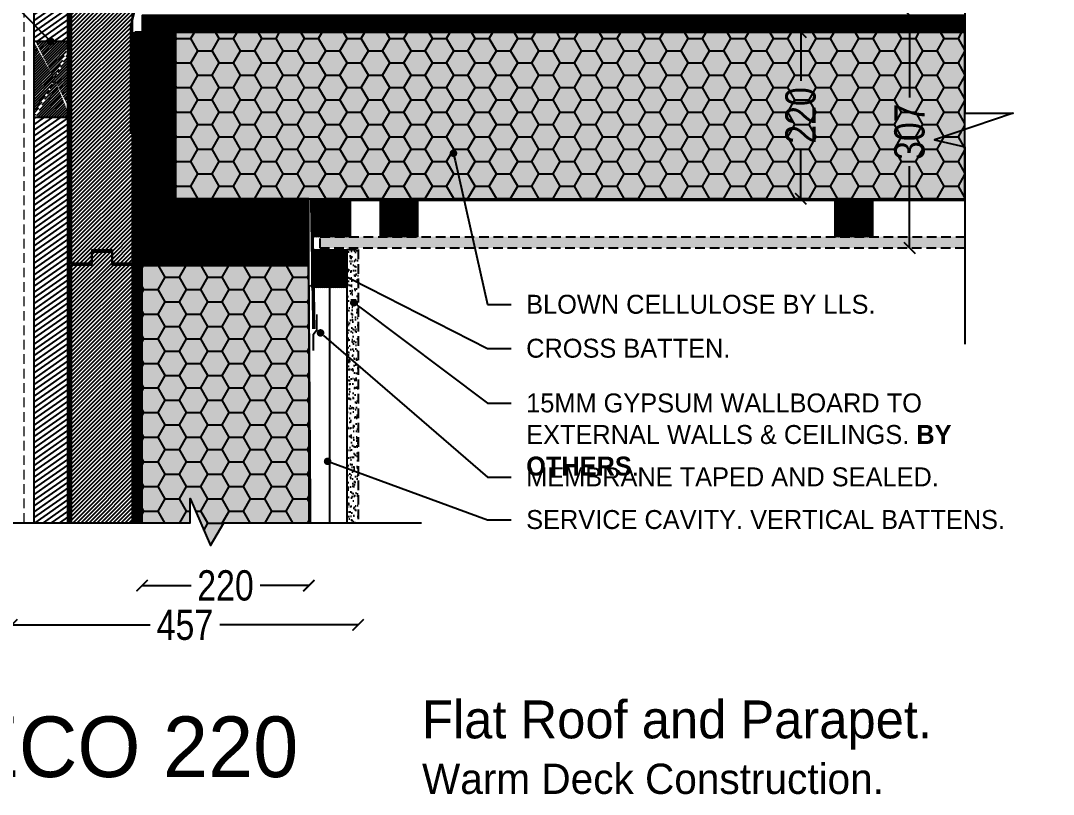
# Model space of a CAD drawing. Header units: millimetres. Extents: x -1562 to 49121, y -21091 to 0.
# Drawn here: x 40060 to 41422, y -12878 to -11857 of the extents above; entities that cross this region are included whole.
import ezdxf
from ezdxf import colors
from ezdxf.entities.mleader import LeaderData, LeaderLine
from ezdxf.math import Vec2, Vec3

# ---------------------------------------------------------------- set-up
doc = ezdxf.new("R2010")
doc.units = ezdxf.units.MM
doc.header["$MEASUREMENT"] = 0
for name, pattern in [('DASHED', [19.05, 12.7, -6.35]), ('HIDDEN', [0.375, 0.25, -0.125]), ('PHANTOM2', [1.25, 0.625, -0.125, 0.125, -0.125, 0.125, -0.125])]:
    doc.linetypes.add(name, pattern=pattern)
for name, color, linetype in [('-TSD Hatch', 8, 'Continuous'), ('007 BREATHER MEMBRANE', 152, 'Continuous'), ('A00002 Title Text', 2, 'Continuous'), ('A_Plasterboard by others', 11, 'DASHED'), ('G22_FLOORS', 2, 'Continuous'), ('G25_EXTERNAL WALLS', 40, 'Continuous'), ('H001_HATCH', 252, 'Continuous'), ('H002_HATCH COLOUR', 253, 'Continuous'), ('INSULATION', 11, 'Continuous'), ('LLS OSB', 8, 'Continuous'), ('LLS-Timber', 30, 'Continuous'), ('LLS_Dimensions', 6, 'Continuous'), ('LLS_Gutex Multitherm', 41, 'Continuous'), ('LLS_Membranes', 124, 'Continuous'), ('Roughings', 9, 'Continuous'), ('SA HATCH', 9, 'Continuous'), ('SA LIGHT', 200, 'Continuous')]:
    doc.layers.add(name, color=color, linetype=linetype)
doc.layers.add('Kit', color=40, linetype='Continuous', lineweight=15)
doc.layers.add('LLS_Text', color=6, linetype='Continuous', lineweight=15)
doc.layers.add('PDF2_Geometry', color=7, linetype='Continuous', true_color=0x5a5a5a)
doc.styles.add('ARIAL', font='arial.ttf', dxfattribs={"width": 0.8})
doc.styles.add('Century Gothic', font='GOTHIC.TTF')
doc.styles.add('GENERATED_STYLE_2', font='GOTHIC.TTF')
doc.linetypes.add('BATTING', pattern='A,0.0001,-0.1,[134,ltypeshp.shx,S=0.1,R=0,X=-0.1,Y=0],-0.2,[134,ltypeshp.shx,S=0.1,R=180,X=0.1,Y=0],-0.1', length=0.4001)
doc.dimstyles.new('PAUL 100', dxfattribs={"dimtxt": 100, "dimasz": 40, "dimexe": 0.18, "dimexo": 0.0625, "dimgap": 10, "dimtad": 0, "dimdec": 0, "dimzin": 0, "dimdsep": 46, "dimtxsty": 'ARIAL', "dimblk": 'ARCHTICK', "dimcen": 0.09, "dimse1": 1, "dimse2": 1, "dimclrd": 8, "dimclre": 8, "dimclrt": 256, "dimadec": 0, "dimazin": 0, "dimtfac": 1, "dimtdec": 0, "dimtofl": 0, "dimtmove": 0, "dimatfit": 3, "dimfxl": 1, "dimtolj": 1, "dimtzin": 0, "dimarcsym": 0})
pattern_1 = [(37.5, (-5963.375, -412.693), (-0.3149668, 9.6341188), [0, -7.6, 0, -8.5, 0, -8.125]), (7.5, (-5963.375, -412.693), (8.8488835, 14.1107303), [0, -4.1, 0, -6.85, 0, -2.625]), (327.5, (-5969.525, -412.693), (15.5707093, 0.0282953), [0, -2.5, 0, -9, 0, -11.75]), (317.5, (-5969.525, -412.693), (15.030633, 4.388378), [0, -1.25, 0, -5.9, 0, -6.75])]

# ---------------------------------------------------------------- blocks, each defined once
blk = doc.blocks.new('_Dot')
at = {"color": 0, "linetype": 'ByBlock', "lineweight": -2}
blk.add_line((-0.5, 0), (-1, 0), dxfattribs=at)
at = {"color": 0, "linetype": 'ByBlock', "const_width": 0.5}
blk.add_lwpolyline([(-0.25, 0, 1), (0.25, 0, 1)], format="xyb", close=True, dxfattribs=at)
blk = doc.blocks.new('_ArchTick')
at = {"color": 0, "linetype": 'ByBlock', "const_width": 0.15}
blk.add_lwpolyline([(-0.5, -0.5), (0.5, 0.5)], dxfattribs=at)
blk = doc.blocks.new('*D5')
at = {"layer": 'Defpoints', "color": 0, "linetype": 'ByBlock', "transparency": 16777216}
for p in [(40220.2, -12519.5), (40440.2, -12519.5), (40440.2, -12602.5)]:
    blk.add_point(p, dxfattribs=at)
at = {"layer": 'LLS_Dimensions', "color": 8, "linetype": 'ByBlock', "lineweight": -2, "transparency": 16777216}
for p, q in [((40220.2, -12602.5), (40284.7, -12602.5)), ((40440.2, -12602.5), (40375.8, -12602.5))]:
    blk.add_line(p, q, dxfattribs=at)
at = {"layer": 'LLS_Dimensions', "color": 8, "linetype": 'ByBlock', "lineweight": -2, "transparency": 16777216, "xscale": 15, "yscale": 15, "zscale": 15, "rotation": 180}
blk.add_blockref('_ArchTick', (40220.2, -12602.5), dxfattribs=at)
at = {"layer": 'LLS_Dimensions', "color": 8, "linetype": 'ByBlock', "lineweight": -2, "transparency": 16777216, "xscale": 15, "yscale": 15, "zscale": 15}
blk.add_blockref('_ArchTick', (40440.2, -12602.5), dxfattribs=at)
at = {"layer": 'LLS_Dimensions', "linetype": 'ByBlock', "transparency": 16777216, "insert": (40330.2, -12602.5), "char_height": 40, "attachment_point": 5, "style": 'ARIAL'}
blk.add_mtext('\\A1;220', dxfattribs=at)
blk = doc.blocks.new('*D6')
at = {"layer": 'Defpoints', "color": 0, "linetype": 'ByBlock', "transparency": 16777216}
for p in [(40048.2, -12519.5), (40505.1, -12519.5), (40048.2, -12654.4)]:
    blk.add_point(p, dxfattribs=at)
at = {"layer": 'LLS_Dimensions', "color": 8, "linetype": 'ByBlock', "lineweight": -2, "transparency": 16777216}
for p, q in [((40048.2, -12654.4), (40230.7, -12654.4)), ((40505.1, -12654.4), (40322.7, -12654.4))]:
    blk.add_line(p, q, dxfattribs=at)
at = {"layer": 'LLS_Dimensions', "color": 8, "linetype": 'ByBlock', "lineweight": -2, "transparency": 16777216, "xscale": 15, "yscale": 15, "zscale": 15, "rotation": 180}
blk.add_blockref('_ArchTick', (40048.2, -12654.4), dxfattribs=at)
at = {"layer": 'LLS_Dimensions', "color": 8, "linetype": 'ByBlock', "lineweight": -2, "transparency": 16777216, "xscale": 15, "yscale": 15, "zscale": 15}
blk.add_blockref('_ArchTick', (40505.1, -12654.4), dxfattribs=at)
at = {"layer": 'LLS_Dimensions', "linetype": 'ByBlock', "transparency": 16777216, "insert": (40276.7, -12654.4), "char_height": 40, "attachment_point": 5, "style": 'ARIAL'}
blk.add_mtext('\\A1;457', dxfattribs=at)
blk = doc.blocks.new('*D8')
at = {"layer": 'Defpoints', "color": 0, "linetype": 'ByBlock', "transparency": 16777216}
for p in [(41232.6, -11850), (41305.5, -11850), (41305.5, -12157)]:
    blk.add_point(p, dxfattribs=at)
at = {"layer": 'LLS_Dimensions', "color": 8, "linetype": 'ByBlock', "lineweight": -2, "transparency": 16777216}
for p, q in [((41232.6, -11850), (41232.6, -11958.2)), ((41232.6, -12157), (41232.6, -12048.9))]:
    blk.add_line(p, q, dxfattribs=at)
at = {"layer": 'LLS_Dimensions', "color": 8, "linetype": 'ByBlock', "lineweight": -2, "transparency": 16777216, "xscale": 15, "yscale": 15, "zscale": 15}
for p, rotation in [((41232.6, -11850), 90), ((41232.6, -12157), 270)]:
    blk.add_blockref('_ArchTick', p, dxfattribs=dict(at, rotation=rotation))
at = {"layer": 'LLS_Dimensions', "linetype": 'ByBlock', "transparency": 16777216, "insert": (41232.6, -12003.5), "char_height": 40, "attachment_point": 5, "rotation": 90, "style": 'ARIAL'}
blk.add_mtext('\\A1;307', dxfattribs=at)
blk = doc.blocks.new('*D11')
at = {"layer": 'Defpoints', "color": 0, "linetype": 'ByBlock', "transparency": 16777216}
for p in [(41305.5, -11872), (41088.9, -12092), (41305.5, -12092)]:
    blk.add_point(p, dxfattribs=at)
at = {"layer": 'LLS_Dimensions', "color": 8, "linetype": 'ByBlock', "lineweight": -2, "transparency": 16777216}
for p, q in [((41088.9, -11872), (41088.9, -11936.5)), ((41088.9, -12092), (41088.9, -12027.6))]:
    blk.add_line(p, q, dxfattribs=at)
at = {"layer": 'LLS_Dimensions', "color": 8, "linetype": 'ByBlock', "lineweight": -2, "transparency": 16777216, "xscale": 15, "yscale": 15, "zscale": 15}
for p, rotation in [((41088.9, -11872), 90), ((41088.9, -12092), 270)]:
    blk.add_blockref('_ArchTick', p, dxfattribs=dict(at, rotation=rotation))
at = {"layer": 'LLS_Dimensions', "linetype": 'ByBlock', "transparency": 16777216, "insert": (41088.9, -11982), "char_height": 40, "attachment_point": 5, "rotation": 90, "style": 'ARIAL'}
blk.add_mtext('\\A1;220', dxfattribs=at)

msp = doc.modelspace()

# ---------------------------------------------------------------- hatches: boundary and pattern name
at = {"layer": '-TSD Hatch'}
h = msp.add_hatch(dxfattribs=at)
h.set_pattern_fill('AR-SAND', color=256, scale=5)
h.set_pattern_definition(pattern_1)
h.paths.add_polyline_path([(41305.5, -12157), (41305.5, -12142), (40455.2, -12142), (40455.2, -12157), (40490.1, -12157)])
h = msp.add_hatch(dxfattribs=at)
h.set_pattern_fill('AR-SAND', color=256, scale=5)
h.set_pattern_definition(pattern_1)
h.paths.add_polyline_path([(40490.1, -12519.5), (40505.1, -12519.5), (40505.1, -12159.1), (40490.1, -12159.1)])
at = {"layer": 'H001_HATCH', "transparency": 33554549}
h = msp.add_hatch(dxfattribs=at)
h.set_pattern_fill('ANSI31', color=33, scale=30)
h.set_pattern_definition([(45, (167.7148, -5393.9027), (-2.65165043, 2.65165043), [])])
h.paths.add_polyline_path([(40207.2, -11273.1), (40127.2, -11273.1), (40127.2, -11593.3), (40153.9, -11593.3), (40153.9, -11576), (40180.6, -11576), (40180.6, -11593.3), (40207.2, -11593.3)])
h.paths.add_polyline_path([(40181.8, -11435.7, -1), (40176.8, -11435.7, -1)], flags=16)
h.paths.add_polyline_path([(40207.2, -11660.7, -0.414214), (40204.7, -11658.2, -0.414214), (40207.2, -11655.7), (40207.2, -11594.6), (40180.6, -11594.6), (40180.6, -11577.3), (40153.9, -11577.3), (40153.9, -11593.3), (40153.9, -11594.6), (40127.2, -11594.6), (40127.2, -12177.3), (40153.9, -12177.3), (40153.9, -12162), (40153.9, -12160), (40180.6, -12160), (40180.6, -12177.3), (40207.2, -12177.3)])
h.paths.add_polyline_path([(40207.2, -11267.1), (40127.2, -11267.1), (40127.2, -11273.1), (40207.2, -11273.1)])
h = msp.add_hatch(dxfattribs=at)
h.set_pattern_fill('ANSI31', color=33, scale=15)
h.set_pattern_definition([(45, (-5344.178, -749.4406), (-1.325825215, 1.325825215), [])])
h.paths.add_polyline_path([(41305.5, -11872), (41305.5, -11850), (40220.2, -11850), (40220.2, -11872)])
h = msp.add_hatch(dxfattribs=at)
h.set_pattern_fill('ANSI31', color=33, scale=15)
h.set_pattern_definition([(45, (-3431.7098, -1813.342), (-1.325825215, 1.325825215), [])])
h.paths.add_polyline_path([(40211.2, -11872), (40220.1, -11872), (40220.1, -11904), (40220.1, -11906.1), (40211.2, -11912.5)])
h.paths.add_polyline_path([(40211.2, -12519.5), (40220.2, -12519.5), (40220.2, -11906), (40211.2, -11912.5)])
h = msp.add_hatch(dxfattribs=at)
h.set_pattern_fill('ANSI31', color=33, scale=15, angle=90)
h.set_pattern_definition([(135, (30199.532, -56069.1256), (-1.325825215, -1.325825215), [])])
h.paths.add_polyline_path([(40220.2, -12092), (40264.2, -12092), (40242.2, -11982)])
h.paths.add_polyline_path([(40242.2, -11982), (40220.2, -11872), (40220.2, -12092)])
h.paths.add_polyline_path([(40264.2, -12092), (40264.2, -11872), (40242.2, -11982)])
h.paths.add_polyline_path([(40264.2, -11872), (40220.2, -11872), (40242.2, -11982)])
at = {"layer": 'H001_HATCH'}
h = msp.add_hatch(dxfattribs=at)
h.set_pattern_fill('HONEY', color=256, scale=150)
h.set_pattern_definition([(0, (-4368.815, 3854.276), (28.125, 16.2379763), [18.75, -37.5]), (120, (-4368.815, 3854.276), (-28.125, 16.2379763), [18.75, -37.5]), (60, (-4368.815, 3854.276), (6e-15, 32.4759526), [-37.5, 18.75])])
h.paths.add_polyline_path([(41305.5, -11872), (40264.2, -11872), (40264.2, -12092), (41305.5, -12092)])
at = {"layer": 'H001_HATCH', "true_color": 0xadddf7}
h = msp.add_hatch(dxfattribs=at)
h.set_pattern_fill('ANSI31', color=141)
h.paths.add_polyline_path([(41274.1, -12050.7), (41274.1, -11956.1), (41191.7, -11956.1), (41191.7, -12050.7)], flags=9)
h.paths.add_polyline_path([(41130.4, -12028.9), (41130.4, -11934.3), (41047.9, -11934.3), (41047.9, -12028.9)], flags=9)
h = msp.add_hatch(dxfattribs=at)
h.set_pattern_fill('ANSI31', color=141)
h.paths.add_polyline_path([(41274.1, -12050.7), (41274.1, -11956.1), (41191.7, -11956.1), (41191.7, -12050.7)], flags=9)
h.paths.add_polyline_path([(41130.4, -12028.9), (41130.4, -11934.3), (41047.9, -11934.3), (41047.9, -12028.9)], flags=9)
at = {"layer": 'H001_HATCH', "transparency": 33554549}
h = msp.add_hatch(dxfattribs=at)
h.set_pattern_fill('ANSI31', color=33, scale=15)
h.set_pattern_definition([(45, (-3756.8801, -2071.337), (-1.325825215, 1.325825215), [])])
h.paths.add_polyline_path([(40220.2, -12092), (40220.2, -12136), (40330.2, -12114)])
h.paths.add_polyline_path([(40330.2, -12114), (40440.2, -12092), (40220.2, -12092)])
h.paths.add_polyline_path([(40220.2, -12136), (40440.2, -12136), (40330.2, -12114)])
h.paths.add_polyline_path([(40440.2, -12136), (40440.2, -12092), (40330.2, -12114)])
h = msp.add_hatch(dxfattribs=at)
h.set_pattern_fill('ANSI31', color=33, scale=15)
h.set_pattern_definition([(45, (-3426.7103, -2060.3456), (-1.325825215, 1.325825215), [])])
h.paths.add_polyline_path([(40470.1, -12117), (40445.1, -12142), (40445.1, -12092)])
h.paths.add_polyline_path([(40495.1, -12142), (40495.1, -12142), (40445.1, -12142), (40449.1, -12138), (40470.1, -12117)])
h.paths.add_polyline_path([(40470.1, -12117), (40449.1, -12096), (40445.1, -12092), (40495.1, -12092), (40495.1, -12092)])
h.paths.add_polyline_path([(40495.1, -12142), (40470.1, -12117), (40495.1, -12092)])
h = msp.add_hatch(dxfattribs=at)
h.set_pattern_fill('ANSI31', color=33, scale=15)
h.set_pattern_definition([(45, (-3337.8401, -2060.3456), (-1.325825215, 1.325825215), [])])
h.paths.add_polyline_path([(40559, -12117), (40534, -12142), (40534, -12092)])
h.paths.add_polyline_path([(40584, -12142), (40584, -12142), (40534, -12142), (40538, -12138), (40559, -12117)])
h.paths.add_polyline_path([(40559, -12117), (40538, -12096), (40534, -12092), (40584, -12092), (40584, -12092)])
h.paths.add_polyline_path([(40584, -12142), (40559, -12117), (40584, -12092)])
h = msp.add_hatch(dxfattribs=at)
h.set_pattern_fill('ANSI31', color=33, scale=15)
h.set_pattern_definition([(45, (-2737.8401, -2060.3456), (-1.325825215, 1.325825215), [])])
h.paths.add_polyline_path([(41159, -12117), (41134, -12142), (41134, -12092)])
h.paths.add_polyline_path([(41184, -12142), (41184, -12142), (41134, -12142), (41138, -12138), (41159, -12117)])
h.paths.add_polyline_path([(41159, -12117), (41138, -12096), (41134, -12092), (41184, -12092), (41184, -12092)])
h.paths.add_polyline_path([(41184, -12142), (41159, -12117), (41184, -12092)])
h = msp.add_hatch(dxfattribs=at)
h.set_pattern_fill('ANSI31', color=33, scale=15)
h.set_pattern_definition([(45, (-3756.8801, -2115.337), (-1.325825215, 1.325825215), [])])
h.paths.add_polyline_path([(40220.2, -12136), (40220.2, -12180), (40330.2, -12158)])
h.paths.add_polyline_path([(40330.2, -12158), (40440.2, -12136), (40220.2, -12136)])
h.paths.add_polyline_path([(40220.2, -12180), (40440.2, -12180), (40330.2, -12158)])
h.paths.add_polyline_path([(40440.2, -12180), (40440.2, -12136), (40330.2, -12158)])
h = msp.add_hatch(dxfattribs=at)
h.set_pattern_fill('ANSI31', color=33, scale=30)
h.set_pattern_definition([(45, (0, -427), (-2.65165043, 2.65165043), [])])
h.paths.add_polyline_path([(40207.2, -12519.5), (40207.2, -12179.3), (40180.6, -12179.3), (40180.6, -12162), (40153.9, -12162), (40153.9, -12179.3), (40127.2, -12179.3), (40127.2, -12519.5)])
h = msp.add_hatch(dxfattribs=at)
h.set_pattern_fill('ANSI31', color=33, scale=15)
h.set_pattern_definition([(45, (-3431.7099, -2127.4489), (-1.325825215, 1.325825215), [])])
h.paths.add_polyline_path([(40465.1, -12184.1), (40444.1, -12209.1), (40444.1, -12163.1)])
h.paths.add_polyline_path([(40490.1, -12209.1), (40490.1, -12209.1), (40444.1, -12209.1), (40444.1, -12209.1), (40465.1, -12184.1)])
h.paths.add_polyline_path([(40465.1, -12184.1), (40444.1, -12163.1), (40444.1, -12159.1), (40490.1, -12159.1), (40490.1, -12159.1)])
h.paths.add_polyline_path([(40490.1, -12209.1), (40465.1, -12184.1), (40490.1, -12159.1)])
at = {"layer": 'H001_HATCH'}
h = msp.add_hatch(dxfattribs=at)
h.set_pattern_fill('HONEY', color=256, scale=150)
h.set_pattern_definition([(0, (-7252.413, -1494.723), (28.125, 16.2379763), [18.75, -37.5]), (120, (-7252.413, -1494.723), (-28.125, 16.2379763), [18.75, -37.5]), (60, (-7252.413, -1494.723), (6e-15, 32.4759526), [-37.5, 18.75])])
h.paths.add_polyline_path([(40220.2, -12519.5), (40283.4, -12519.5), (40283.4, -12487.7), (40310.2, -12549.5), (40327.9, -12519.5), (40440.1, -12519.5), (40440.1, -12506), (40440.1, -12456), (40440.2, -12456), (40440.1, -12180), (40220.2, -12180)])
at = {"layer": 'H002_HATCH COLOUR', "transparency": 33554526}
h = msp.add_hatch(color=155, dxfattribs=at)
h.dxf.hatch_style = 1
h.paths.add_polyline_path([(41305.5, -11872), (40264.2, -11872), (40264.2, -12092), (41305.5, -12092)])
at = {"layer": 'H002_HATCH COLOUR', "transparency": 33554554}
h = msp.add_hatch(dxfattribs=at)
h.set_pattern_fill('ANSI31', color=10, scale=20)
h.set_pattern_definition([(45, (-6044.493, -446.694), (-1.76776695, 1.76776695), [])])
h.paths.add_polyline_path([(40105.1, -11934.3), (40080.1, -11984.3), (40126.1, -11984.3), (40126.1, -11976.3)])
h.paths.add_polyline_path([(40122.2, -11892.3), (40105.1, -11934.3), (40122.2, -11976.3)])
h.paths.add_polyline_path([(40126.1, -11892.3), (40126.1, -11884.3), (40080.1, -11884.3), (40105.1, -11934.3)])
h.paths.add_polyline_path([(40077.3, -11884.3), (40077.3, -11984.3), (40105.1, -11934.3)])
at = {"layer": 'H002_HATCH COLOUR', "transparency": 33554526}
h = msp.add_hatch(color=155, dxfattribs=at)
h.dxf.hatch_style = 1
h.paths.add_polyline_path([(40220.2, -12519.5), (40283.4, -12519.5), (40283.4, -12487.7), (40310.2, -12549.5), (40327.9, -12519.5), (40440.1, -12519.5), (40440.1, -12506), (40440.1, -12456), (40440.2, -12456), (40440.1, -12180), (40220.2, -12180)])
at = {"layer": 'SA HATCH', "transparency": 33554483}
h = msp.add_hatch(dxfattribs=at)
h.set_pattern_fill('ANSI31', color=256, scale=50, angle=-10)
h.set_pattern_definition([(35, (-1173211.378, 520445.002), (-3.584852727, 5.119700277), [])])
h.paths.add_polyline_path([(40122.2, -11919.2), (40122.2, -11984.3), (40077.3, -11984.3), (40077.3, -11884.3), (40122.2, -11884.3), (40122.2, -11328.3), (40077.3, -11328.3), (40077.3, -12519.5), (40122.2, -12519.5)])

# ---------------------------------------------------------------- linework, layer by layer
at = {"layer": '007 BREATHER MEMBRANE', "linetype": 'HIDDEN', "ltscale": 50, "const_width": 2.5, "elevation": 0}
msp.add_lwpolyline([(40124.8, -11267.1), (40124.8, -12519.5)], dxfattribs=at)
at = {"layer": 'A_Plasterboard by others'}
msp.add_lwpolyline([(41305.5, -12157), (40455.2, -12157), (40455.2, -12142), (41305.5, -12142)], dxfattribs=at)
at = {"layer": 'A_Plasterboard by others', "elevation": 0}
msp.add_lwpolyline([(40490.1, -12159.1), (40505.1, -12159.1), (40505.1, -12519.5)], dxfattribs=at)
at = {"layer": 'G22_FLOORS'}
msp.add_lwpolyline([(41305.5, -11850), (40220.2, -11850), (40220.2, -11872), (41305.5, -11872)], dxfattribs=at)
at = {"layer": 'G25_EXTERNAL WALLS', "elevation": 0}
msp.add_lwpolyline([(40207.2, -11267.1), (40207.2, -12519.5)], dxfattribs=at)
at = {"layer": 'G25_EXTERNAL WALLS'}
for points in [[(40264.2, -12092), (40264.2, -11872), (40220.2, -11872), (40220.2, -12092)], [(40220.2, -12136), (40440.2, -12136), (40440.2, -12092), (40220.2, -12092)], [(40220.2, -12180), (40440.2, -12180), (40440.2, -12136), (40220.2, -12136)]]:
    msp.add_lwpolyline(points, close=True, dxfattribs=at)
at = {"layer": 'G25_EXTERNAL WALLS', "color": 8, "elevation": 0}
msp.add_lwpolyline([(40077.3, -11984.3), (40122.2, -11984.3), (40122.2, -11884.3), (40077.3, -11884.3)], close=True, dxfattribs=at)
at = {"layer": 'H001_HATCH', "color": 11}
for points in [[(41305.5, -11684.7), (41305.5, -11978.8), (41369.1, -11978.8), (41265.2, -12014.4), (41305.5, -12023.3), (41305.5, -12284)], [(40027.9, -12519.5), (40283.4, -12519.5), (40283.4, -12487.7), (40310.2, -12549.5), (40327.9, -12519.5), (40588.6, -12519.5)]]:
    msp.add_lwpolyline(points, dxfattribs=at)
at = {"layer": 'H001_HATCH'}
for points in [[(40264.2, -12092), (40220.2, -11872)], [(40220.2, -12092), (40264.2, -11872)], [(40220.2, -12136), (40440.2, -12092)], [(40220.2, -12092), (40440.2, -12136)], [(40220.2, -12180), (40440.2, -12136)], [(40220.2, -12136), (40440.2, -12180)]]:
    msp.add_lwpolyline(points, dxfattribs=at)
msp.add_lwpolyline([(40264.2, -12092), (41305.5, -12092), (41305.5, -11872), (40264.2, -11872)], close=True, dxfattribs=at)
at = {"layer": 'INSULATION', "linetype": 'BATTING', "ltscale": 55, "transparency": 33554483, "elevation": 0}
msp.add_lwpolyline([(40468, -12519.5), (40467.9, -12209.1)], dxfattribs=at)
at = {"layer": 'Kit', "lineweight": 5}
msp.add_lwpolyline([(40440.2, -12520.5), (40440.2, -12092), (40220.2, -12092), (40220.2, -12520.5)], dxfattribs=at)
at = {"layer": 'Kit', "color": 2, "lineweight": 5, "ltscale": 10}
for points in [[(40445.1, -12092), (40495.1, -12092), (40495.1, -12142), (40445.1, -12142)], [(40534, -12092), (40584, -12092), (40584, -12142), (40534, -12142)], [(41134, -12092), (41184, -12092), (41184, -12142), (41134, -12142)]]:
    msp.add_lwpolyline(points, close=True, dxfattribs=at)
at = {"layer": 'Kit', "color": 251, "lineweight": 5, "ltscale": 10}
for points in [[(40445.1, -12142), (40495.1, -12092)], [(40495.1, -12142), (40445.1, -12092)], [(40534, -12142), (40584, -12092)], [(40584, -12142), (40534, -12092)], [(41134, -12142), (41184, -12092)], [(41184, -12142), (41134, -12092)]]:
    msp.add_lwpolyline(points, dxfattribs=at)
at = {"layer": 'Kit', "color": 251, "lineweight": 5, "ltscale": 10, "elevation": 0}
for points in [[(40440.1, -12209.1), (40490.1, -12159.1)], [(40490.1, -12209.1), (40444.1, -12159.1)]]:
    msp.add_lwpolyline(points, dxfattribs=at)
at = {"layer": 'Kit', "color": 2, "lineweight": 5, "ltscale": 10, "elevation": 0}
msp.add_lwpolyline([(40444.1, -12159.1), (40490.1, -12159.1), (40490.1, -12209.1), (40444.1, -12209.1)], close=True, dxfattribs=at)
at = {"layer": 'LLS OSB'}
msp.add_lwpolyline([(40220.2, -12519.5), (40220.2, -11872), (40211.2, -11872), (40211.2, -12519.5)], dxfattribs=at)
at = {"layer": 'LLS-Timber'}
msp.add_lwpolyline([(41305.5, -11872), (40264.2, -11872), (40264.2, -12092), (41305.5, -12092)], dxfattribs=at)
at = {"layer": 'LLS_Gutex Multitherm', "elevation": 0}
for points in [[(40153.9, -11577.3), (40180.6, -11577.3), (40180.6, -11594.6), (40207.2, -11594.6), (40207.2, -12177.3), (40180.6, -12177.3), (40180.6, -12160), (40153.9, -12160), (40153.9, -12177.3), (40127.2, -12177.3), (40127.2, -11594.6), (40153.9, -11594.6), (40153.9, -11577.3)], [(40127.2, -12519.5), (40127.2, -12179.3), (40153.9, -12179.3), (40153.9, -12162)], [(40153.9, -12162), (40180.6, -12162), (40180.6, -12179.3), (40207.2, -12179.3), (40207.2, -12519.5)]]:
    msp.add_lwpolyline(points, dxfattribs=at)
at = {"layer": 'LLS_Membranes', "color": 242, "linetype": 'PHANTOM2', "ltscale": 40, "true_color": 0xcd2027, "const_width": 3, "elevation": 0}
msp.add_lwpolyline([(40074.7, -11265.6), (40209.2, -11265.6), (40209.2, -11847.8), (40205.2, -11864), (40205.2, -12006.7)], dxfattribs=at)
at = {"layer": 'LLS_Membranes', "color": 11, "elevation": 0}
msp.add_lwpolyline([(40122.2, -11267.1), (40122.2, -12519.5)], dxfattribs=at)
at = {"layer": 'LLS_Membranes', "color": 242, "linetype": 'PHANTOM2', "ltscale": 40, "true_color": 0xcd2027, "const_width": 3}
msp.add_lwpolyline([(40209.7, -11872), (40209.7, -12519.5)], dxfattribs=at)
at = {"layer": 'LLS_Membranes', "color": 215, "linetype": 'DASHED', "true_color": 0xa953a0, "const_width": 3}
msp.add_lwpolyline([(40446, -12263.7), (40443.1, -12093.8), (41305.5, -12093.8)], dxfattribs=at)
at = {"layer": 'LLS_Membranes', "linetype": 'DASHED', "const_width": 3}
msp.add_lwpolyline([(40439.2, -12098), (40442.1, -12519.5)], dxfattribs=at)
at = {"layer": 'LLS_Membranes', "color": 8, "linetype": 'ByBlock'}
msp.add_lwpolyline([(40448, -12263.7), (40445.1, -12098)], dxfattribs=at)
at = {"layer": 'LLS_Membranes', "color": 152, "linetype": 'DASHED', "ltscale": 2, "true_color": 0x2776bb, "const_width": 2.5}
msp.add_lwpolyline([(40446.1, -12292.6), (40446.1, -12271), (40450.7, -12265.1), (40450.7, -12244.3)], dxfattribs=at)
at = {"layer": 'PDF2_Geometry', "color": 8, "linetype": 'DASHED', "lineweight": 9, "transparency": 33554687, "elevation": -29.6}
msp.add_lwpolyline([(40064.8, -12519.5), (40064.8, -11267.1)], dxfattribs=at)
at = {"layer": 'Roughings', "color": 8, "ltscale": 10, "elevation": 0}
msp.add_lwpolyline([(40490.1, -12159.1), (40490.1, -12519.5)], dxfattribs=at)
at = {"layer": 'SA LIGHT', "transparency": 33554687, "elevation": 0}
for points in [[(40122.2, -12519.5), (40122.2, -11267.1)], [(40122.2, -11328.3), (40077.3, -11328.3), (40077.3, -12519.5)]]:
    msp.add_lwpolyline(points, dxfattribs=at)

# ---------------------------------------------------------------- texts
at = {"layer": 'A00002 Title Text', "color": 1, "linetype": 'Continuous', "lineweight": 18, "insert": (40589.4, -12754.1, 0), "char_height": 40, "width": 1496.098, "attachment_point": 1, "style": 'GENERATED_STYLE_2'}
msp.add_mtext('{\\H1.25x;Flat Roof and Parapet. \\P}Warm Deck Construction.', dxfattribs=at)
at = {"layer": 'A00002 Title Text', "color": 6, "linetype": 'Continuous', "lineweight": 18, "insert": (39986.2, -12815.8, 0), "char_height": 80, "width": 699.622, "attachment_point": 4, "line_spacing_factor": 0.976119, "style": 'GENERATED_STYLE_2'}
msp.add_mtext('ECO 220', dxfattribs=at)

# ---------------------------------------------------------------- dimensions: what is measured, and where the dimension line sits
at = {"layer": 'LLS_Dimensions', "linetype": 'ByBlock'}
for base, p1, p2, picture, middle in [((41232.6, -11850), (41305.5, -12157), (41305.5, -11850), '*D8', (41232.6, -12003.5)), ((41088.9, -12092), (41305.5, -11872), (41305.5, -12092), '*D11', (41088.9, -11982))]:
    dim = msp.add_linear_dim(base=base, p1=p1, p2=p2, angle=90, dimstyle='PAUL 100', override={"dimtxt": 40, "dimasz": 15, "dimtmove": 1}, dxfattribs=at)
    dim.commit()
    dim.dimension.update_dxf_attribs({"geometry": picture, "text_midpoint": middle})
for base, p1, p2, picture, middle in [((40048.2, -12654.4), (40505.1, -12519.5), (40048.2, -12519.5), '*D6', (40276.7, -12654.4)), ((40440.2, -12602.5), (40220.2, -12519.5), (40440.2, -12519.5), '*D5', (40330.2, -12602.5))]:
    dim = msp.add_linear_dim(base=base, p1=p1, p2=p2, dimstyle='PAUL 100', override={"dimtxt": 40, "dimasz": 15, "dimtmove": 1}, dxfattribs=at)
    dim.commit()
    dim.dimension.update_dxf_attribs({"geometry": picture, "text_midpoint": middle})

# ---------------------------------------------------------------- leaders
at = {"layer": 'LLS_Text'}
ml = msp.add_multileader_mtext('Standard', dxfattribs=at)
ml.set_content('Cavity Barrier.', color=256, style='Century Gothic')
ml.set_leader_properties(color=11)
ml.set_arrow_properties(name='DOT')
ml.build(insert=Vec2(0, 0))
ml.multileader.update_dxf_attribs({"dogleg_length": 50, "arrow_head_size": 10})
ctx = ml.context
ctx.base_point, ctx.char_height, ctx.arrow_head_size, ctx.landing_gap_size, ctx.plane_origin = Vec3(39681, -11763.1), 25, 10, 20, Vec3(41030.4, -12224)
ctx.text_align_type = 2
notes = []
notes.append((ctx, [(1, (1, 1, 0), (39980.8, -11763.1), (-1, 0), 31.2, [(0, [(40099.8, -11884.3)], 0, [])])]))
ctx.mtext.insert, ctx.mtext.width, ctx.mtext.defined_height, ctx.mtext.alignment, ctx.mtext.flow_direction = Vec3(39929.6, -11747.3), 558.689, 96.1, 3, 5
ml = msp.add_multileader_mtext('Standard', dxfattribs=at)
ml.set_content('BLOWN CELLULOSE BY LLS.', color=256, style='Century Gothic')
ml.set_leader_properties(color=11)
ml.set_arrow_properties(name='DOT')
ml.build(insert=Vec2(0, 0))
ml.multileader.update_dxf_attribs({"dogleg_length": 50, "arrow_head_size": 10})
ctx = ml.context
ctx.base_point, ctx.char_height, ctx.arrow_head_size, ctx.landing_gap_size, ctx.plane_origin = Vec3(40706.8, -12231.6), 25, 10, 20, Vec3(41030.4, -12238.1)
notes.append((ctx, [(0, (1, 1, 0), (40675.7, -12231.6), (1, 0), 31.2, [(0, [(40630.9, -12031.9)], 0, [])])]))
ctx.mtext.insert, ctx.mtext.width, ctx.mtext.defined_height, ctx.mtext.flow_direction = Vec3(40726.8, -12218.7), 558.689, 96.1, 5
ml = msp.add_multileader_mtext('Standard', dxfattribs=at)
ml.set_content('CROSS BATTEN. ', color=256, style='Century Gothic')
ml.set_leader_properties(color=11)
ml.set_arrow_properties(name='DOT')
ml.build(insert=Vec2(0, 0))
ml.multileader.update_dxf_attribs({"dogleg_length": 50, "arrow_head_size": 10})
ctx = ml.context
ctx.base_point, ctx.char_height, ctx.arrow_head_size, ctx.landing_gap_size, ctx.plane_origin = Vec3(40706.8, -12289.6), 25, 10, 20, Vec3(41030.4, -12296.1)
notes.append((ctx, [(0, (1, 1, 0), (40675.7, -12289.6), (1, 0), 31.2, [(0, [(40465.1, -12182)], 0, [])])]))
ctx.mtext.insert, ctx.mtext.width, ctx.mtext.defined_height, ctx.mtext.flow_direction = Vec3(40726.8, -12276.7), 558.689, 96.1, 5
ml = msp.add_multileader_mtext('Standard', dxfattribs=at)
ml.set_content('15MM GYPSUM WALLBOARD TO EXTERNAL WALLS & CEILINGS. {\\fCentury Gothic|b1|i0|c0|p34;BY OTHERS}.', color=256, style='Century Gothic')
ml.set_leader_properties(color=11)
ml.set_arrow_properties(name='DOT')
ml.build(insert=Vec2(0, 0))
ml.multileader.update_dxf_attribs({"dogleg_length": 50, "arrow_head_size": 10})
ctx = ml.context
ctx.base_point, ctx.char_height, ctx.arrow_head_size, ctx.landing_gap_size, ctx.plane_origin = Vec3(40706.8, -12361.7), 25, 10, 20, Vec3(41030.4, -12411.3)
notes.append((ctx, [(0, (1, 1, 0), (40675.7, -12361.7), (1, 0), 31.2, [(0, [(40499.4, -12229.2)], 0, [])])]))
ctx.mtext.insert, ctx.mtext.width, ctx.mtext.defined_height, ctx.mtext.flow_direction = Vec3(40726.8, -12348.9), 681.637, 96.1, 5
ml = msp.add_multileader_mtext('Standard', dxfattribs=at)
ml.set_content('MEMBRANE TAPED AND SEALED. ', color=256, style='Century Gothic')
ml.set_leader_properties(color=11)
ml.set_arrow_properties(name='DOT')
ml.build(insert=Vec2(0, 0))
ml.multileader.update_dxf_attribs({"dogleg_length": 50, "arrow_head_size": 10})
ctx = ml.context
ctx.base_point, ctx.char_height, ctx.arrow_head_size, ctx.landing_gap_size, ctx.plane_origin = Vec3(40706.8, -12459.3), 25, 10, 20, Vec3(41030.4, -12516.9)
notes.append((ctx, [(0, (1, 1, 0), (40675.7, -12459.3), (1, 0), 31.2, [(0, [(40455.6, -12269)], 0, [])])]))
ctx.mtext.insert, ctx.mtext.width, ctx.mtext.defined_height, ctx.mtext.flow_direction = Vec3(40726.8, -12446.5), 558.689, 96.1, 5
ml = msp.add_multileader_mtext('Standard', dxfattribs=at)
ml.set_content('SERVICE CAVITY. VERTICAL BATTENS. ', color=256, style='Century Gothic')
ml.set_leader_properties(color=11)
ml.set_arrow_properties(name='DOT')
ml.build(insert=Vec2(0, 0))
ml.multileader.update_dxf_attribs({"dogleg_length": 50, "arrow_head_size": 10})
ctx = ml.context
ctx.base_point, ctx.char_height, ctx.arrow_head_size, ctx.landing_gap_size, ctx.plane_origin = Vec3(40706.8, -12515.6), 25, 10, 20, Vec3(41030.4, -12598.8)
notes.append((ctx, [(0, (1, 1, 0), (40675.7, -12515.6), (1, 0), 31.2, [(0, [(40464.9, -12438.5)], 0, [])])]))
ctx.mtext.insert, ctx.mtext.width, ctx.mtext.defined_height, ctx.mtext.flow_direction = Vec3(40726.8, -12502.8), 695.308, 96.1, 5
for ctx, leaders in notes:
    for number, flags, end, landing, length, lines in leaders:
        leader = LeaderData()
        leader.index, (leader.has_last_leader_line, leader.has_dogleg_vector, leader.attachment_direction) = number, flags
        leader.last_leader_point, leader.dogleg_vector, leader.dogleg_length = Vec3(end), Vec3(landing), length
        for number, points, colour, breaks in lines:
            line = LeaderLine()
            line.index, line.vertices, line.color, line.breaks = number, Vec3.list(points), colors.encode_raw_color(colour), breaks
            leader.lines.append(line)
        ctx.leaders.append(leader)

doc.saveas('drawing.dxf')
